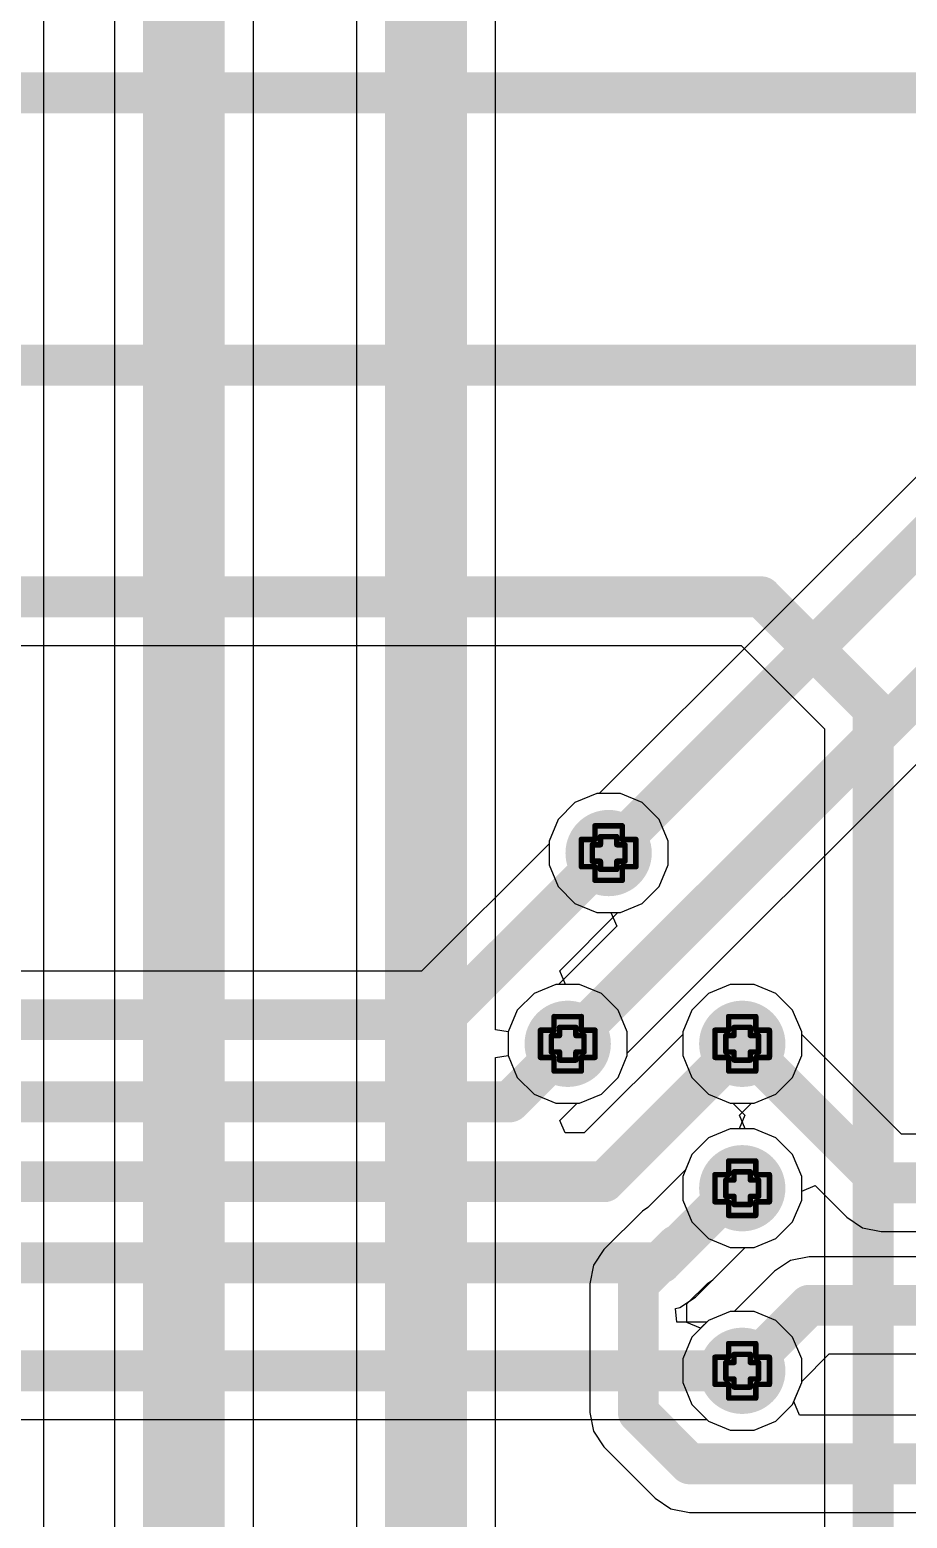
# Model space of a CAD drawing. Header units: inches. Extents: x -7 to 5163, y -3 to 5149.
# Drawn here: x 168.09 to 176.26, y 45.89 to 59.77 of the extents above; entities that cross this region are included whole.
import ezdxf

# ---------------------------------------------------------------- set-up
doc = ezdxf.new("R2010")
doc.units = ezdxf.units.IN
for name, color, linetype in [('Bottom Layer', 5, 'Continuous'), ('Bottom Solder', 6, 'Continuous'), ('Drill Drawing', 1, 'Continuous'), ('GND', 76, 'Continuous'), ('PWR', 16, 'Continuous'), ('Top Layer', 1, 'Continuous'), ('Top Solder', 216, 'Continuous'), ('Via Holes', 16, 'Continuous')]:
    doc.layers.add(name, color=color, linetype=linetype)

msp = doc.modelspace()

# ---------------------------------------------------------------- hatches: boundary and pattern name
at = {"layer": 'Bottom Layer'}
h = msp.add_hatch(color=5, dxfattribs=at)
edge = h.paths.add_edge_path()
edge.add_arc((173.482, 52.095), 0.3, 0, 360)
h = msp.add_hatch(color=5, dxfattribs=at)
edge = h.paths.add_edge_path()
edge.add_arc((173.101, 50.317), 0.3, 0, 360)
h = msp.add_hatch(color=5, dxfattribs=at)
edge = h.paths.add_edge_path()
edge.add_arc((174.727, 50.317), 0.3, 0, 360)
h = msp.add_hatch(color=5, dxfattribs=at)
edge = h.paths.add_edge_path()
edge.add_arc((174.727, 48.971), 0.3, 0, 360)
h = msp.add_hatch(color=5, dxfattribs=at)
edge = h.paths.add_edge_path()
edge.add_arc((174.727, 47.269), 0.3, 0, 360)
at = {"layer": 'Bottom Solder'}
h = msp.add_hatch(color=6, dxfattribs=at)
edge = h.paths.add_edge_path()
edge.add_arc((173.482, 52.095), 0.402, 0, 360)
h = msp.add_hatch(color=6, dxfattribs=at)
edge = h.paths.add_edge_path()
edge.add_arc((173.101, 50.317), 0.402, 0, 360)
h = msp.add_hatch(color=6, dxfattribs=at)
edge = h.paths.add_edge_path()
edge.add_arc((174.727, 50.317), 0.402, 0, 360)
h = msp.add_hatch(color=6, dxfattribs=at)
edge = h.paths.add_edge_path()
edge.add_arc((174.727, 48.971), 0.402, 0, 360)
h = msp.add_hatch(color=6, dxfattribs=at)
edge = h.paths.add_edge_path()
edge.add_arc((174.727, 47.269), 0.402, 0, 360)
at = {"layer": 'GND'}
h = msp.add_hatch(color=76, dxfattribs=at)
edge = h.paths.add_edge_path()
edge.add_arc((173.482, 52.095), 0.3, 0, 360)
h = msp.add_hatch(color=76, dxfattribs=at)
edge = h.paths.add_edge_path()
edge.add_arc((173.101, 50.317), 0.3, 0, 360)
h = msp.add_hatch(color=76, dxfattribs=at)
edge = h.paths.add_edge_path()
edge.add_arc((174.727, 50.317), 0.3, 0, 360)
h = msp.add_hatch(color=76, dxfattribs=at)
edge = h.paths.add_edge_path()
edge.add_arc((174.727, 48.971), 0.3, 0, 360)
h = msp.add_hatch(color=76, dxfattribs=at)
edge = h.paths.add_edge_path()
edge.add_arc((174.727, 47.269), 0.3, 0, 360)
at = {"layer": 'PWR'}
h = msp.add_hatch(color=16, dxfattribs=at)
edge = h.paths.add_edge_path()
edge.add_arc((173.482, 52.095), 0.3, 0, 360)
h = msp.add_hatch(color=16, dxfattribs=at)
edge = h.paths.add_edge_path()
edge.add_arc((173.101, 50.317), 0.3, 0, 360)
h = msp.add_hatch(color=16, dxfattribs=at)
edge = h.paths.add_edge_path()
edge.add_arc((174.727, 50.317), 0.3, 0, 360)
h = msp.add_hatch(color=16, dxfattribs=at)
edge = h.paths.add_edge_path()
edge.add_arc((174.727, 48.971), 0.3, 0, 360)
h = msp.add_hatch(color=16, dxfattribs=at)
edge = h.paths.add_edge_path()
edge.add_arc((174.727, 47.269), 0.3, 0, 360)
at = {"layer": 'Top Layer'}
h = msp.add_hatch(color=1, dxfattribs=at)
edge = h.paths.add_edge_path()
edge.add_arc((173.482, 52.095), 0.3, 0, 360)
h = msp.add_hatch(color=1, dxfattribs=at)
edge = h.paths.add_edge_path()
edge.add_arc((173.101, 50.317), 0.3, 0, 360)
h = msp.add_hatch(color=1, dxfattribs=at)
edge = h.paths.add_edge_path()
edge.add_arc((174.727, 50.317), 0.3, 0, 360)
h = msp.add_hatch(color=1, dxfattribs=at)
edge = h.paths.add_edge_path()
edge.add_arc((174.727, 48.971), 0.3, 0, 360)
h = msp.add_hatch(color=1, dxfattribs=at)
edge = h.paths.add_edge_path()
edge.add_arc((174.727, 47.269), 0.3, 0, 360)
at = {"layer": 'Top Solder'}
h = msp.add_hatch(color=216, dxfattribs=at)
edge = h.paths.add_edge_path()
edge.add_arc((173.482, 52.095), 0.402, 0, 360)
h = msp.add_hatch(color=216, dxfattribs=at)
edge = h.paths.add_edge_path()
edge.add_arc((173.101, 50.317), 0.402, 0, 360)
h = msp.add_hatch(color=216, dxfattribs=at)
edge = h.paths.add_edge_path()
edge.add_arc((174.727, 50.317), 0.402, 0, 360)
h = msp.add_hatch(color=216, dxfattribs=at)
edge = h.paths.add_edge_path()
edge.add_arc((174.727, 48.971), 0.402, 0, 360)
h = msp.add_hatch(color=216, dxfattribs=at)
edge = h.paths.add_edge_path()
edge.add_arc((174.727, 47.269), 0.402, 0, 360)
at = {"layer": 'Via Holes'}
h = msp.add_hatch(color=7, dxfattribs=at)
edge = h.paths.add_edge_path()
edge.add_arc((173.482, 52.095), 0.15, 0, 360)
h = msp.add_hatch(color=7, dxfattribs=at)
edge = h.paths.add_edge_path()
edge.add_arc((173.101, 50.317), 0.15, 0, 360)
h = msp.add_hatch(color=7, dxfattribs=at)
edge = h.paths.add_edge_path()
edge.add_arc((174.727, 50.317), 0.15, 0, 360)
h = msp.add_hatch(color=7, dxfattribs=at)
edge = h.paths.add_edge_path()
edge.add_arc((174.727, 48.971), 0.15, 0, 360)
h = msp.add_hatch(color=7, dxfattribs=at)
edge = h.paths.add_edge_path()
edge.add_arc((174.727, 47.269), 0.15, 0, 360)

# ---------------------------------------------------------------- linework, layer by layer
at = {"layer": 'Bottom Layer'}
for p, q in [((168.878, 127.965), (168.878, 20.188)), ((170.173, 19.919), (170.173, 127.965)), ((171.133, 126.644), (171.133, 19.195)), ((172.428, 50.446), (172.428, 126.376)), ((168.22, 36.652), (168.22, 106.119)), ((177.708, 56.962), (173.395, 52.649)), ((173.655, 50.23), (178.354, 54.93)), ((173.372, 52.649), (173.168, 52.565)), ((173.395, 52.649), (173.372, 52.649)), ((173.168, 52.565), (173.012, 52.409)), ((173.012, 52.409), (172.928, 52.206)), ((172.928, 52.206), (172.928, 51.985)), ((172.928, 51.985), (173.012, 51.782)), ((173.012, 51.782), (173.168, 51.626)), ((173.168, 51.626), (173.372, 51.541)), ((173.372, 51.541), (173.504, 51.541)), ((173.504, 51.541), (173.557, 51.414)), ((173.557, 51.414), (173.014, 50.871)), ((172.787, 50.787), (172.631, 50.631)), ((172.991, 50.871), (172.787, 50.787)), ((173.014, 50.871), (172.991, 50.871)), ((174.413, 50.787), (174.257, 50.631)), ((174.616, 50.871), (174.413, 50.787)), ((174.837, 50.871), (174.616, 50.871)), ((175.04, 50.787), (174.837, 50.871)), ((175.196, 50.631), (175.04, 50.787)), ((172.631, 50.631), (172.547, 50.428)), ((174.257, 50.631), (174.173, 50.428)), ((175.281, 50.428), (175.196, 50.631)), ((172.547, 50.428), (172.428, 50.446)), ((174.173, 50.428), (174.173, 50.207)), ((175.281, 50.404), (175.281, 50.428)), ((176.21, 49.475), (175.281, 50.404)), ((173.655, 50.207), (173.655, 50.23)), ((172.428, 50.189), (172.547, 50.207)), ((172.428, 18.927), (172.428, 50.189)), ((172.547, 50.207), (172.631, 50.004)), ((173.571, 50.004), (173.655, 50.207)), ((174.173, 50.207), (174.257, 50.004)), ((172.631, 50.004), (172.787, 49.848)), ((173.415, 49.848), (173.571, 50.004)), ((174.257, 50.004), (174.413, 49.848)), ((172.787, 49.848), (172.991, 49.763)), ((173.211, 49.763), (173.415, 49.848)), ((174.413, 49.848), (174.616, 49.763)), ((172.991, 49.763), (173.211, 49.763)), ((174.616, 49.763), (174.64, 49.763)), ((174.64, 49.763), (174.751, 49.652)), ((174.751, 49.652), (174.698, 49.525)), ((174.413, 49.441), (174.257, 49.285)), ((174.616, 49.525), (174.413, 49.441)), ((174.698, 49.525), (174.616, 49.525)), ((189.205, 49.475), (176.21, 49.475)), ((174.257, 49.285), (174.198, 49.143)), ((174.198, 49.143), (173.848, 48.792)), ((175.281, 48.943), (175.408, 48.995)), ((175.408, 48.995), (175.702, 48.702)), ((175.196, 48.657), (175.281, 48.861)), ((175.281, 48.861), (175.281, 48.943)), ((173.797, 48.758), (173.438, 48.4)), ((173.848, 48.792), (173.797, 48.758)), ((173.797, 48.758), (173.797, 48.758)), ((175.702, 48.702), (175.849, 48.603)), ((175.04, 48.502), (175.196, 48.657)), ((175.849, 48.603), (176.022, 48.569)), ((176.022, 48.569), (176.022, 48.569)), ((176.022, 48.569), (189.205, 48.569)), ((174.837, 48.417), (175.04, 48.502)), ((173.438, 48.4), (173.34, 48.253)), ((174.454, 48.117), (174.754, 48.417)), ((174.754, 48.417), (174.837, 48.417)), ((175.176, 48.298), (175.029, 48.199)), ((175.349, 48.332), (175.176, 48.298)), ((176.911, 48.332), (175.349, 48.332)), ((173.34, 48.253), (173.306, 48.08)), ((175.029, 48.199), (174.653, 47.823)), ((175.029, 48.199), (175.029, 48.199)), ((173.306, 48.08), (173.306, 46.88)), ((174.212, 47.892), (174.403, 48.083)), ((174.403, 48.083), (174.454, 48.117)), ((174.212, 47.718), (174.212, 47.892)), ((174.413, 47.739), (174.339, 47.665)), ((174.616, 47.823), (174.413, 47.739)), ((174.653, 47.823), (174.616, 47.823)), ((174.339, 47.665), (174.212, 47.718)), ((175.281, 47.169), (175.537, 47.426)), ((175.537, 47.426), (176.911, 47.426)), ((175.207, 46.983), (175.281, 47.159)), ((175.281, 47.159), (175.281, 47.169)), ((175.262, 46.856), (175.207, 46.983)), ((173.306, 46.88), (173.34, 46.706)), ((189.971, 46.856), (175.262, 46.856)), ((173.34, 46.706), (173.438, 46.559)), ((173.438, 46.559), (173.916, 46.082)), ((173.916, 46.082), (173.916, 46.082)), ((173.916, 46.082), (174.063, 45.984)), ((174.063, 45.984), (174.236, 45.949)), ((174.236, 45.949), (174.236, 45.949)), ((174.236, 45.949), (190.159, 45.949))]:
    msp.add_line(p, q, dxfattribs=at)
for points, const_width in [([(169.525, 19.919), (169.525, 128.378)], 0.762), ([(171.78, 18.927), (171.78, 126.644)], 0.762), ([(173.482, 52.095), (178.029, 56.642)], 0.381), ([(173.101, 50.317), (178.166, 55.383)], 0.381), ([(174.727, 50.317), (176.022, 49.022)], 0.381), ([(174.134, 48.438), (174.667, 48.971)], 0.381), ([(174.667, 48.971), (174.727, 48.971)], 0.381), ([(176.022, 49.022), (189.535, 49.022)], 0.381), ([(173.759, 48.08), (174.117, 48.438)], 0.381), ([(174.117, 48.438), (174.134, 48.438)], 0.381), ([(173.759, 46.88), (173.759, 48.08)], 0.381), ([(174.74, 47.269), (175.349, 47.879)], 0.381), ([(175.349, 47.879), (177.241, 47.879)], 0.381), ([(174.727, 47.269), (174.74, 47.269)], 0.381), ([(173.759, 46.88), (174.236, 46.402)], 0.381), ([(174.236, 46.402), (190.159, 46.402)], 0.381)]:
    msp.add_lwpolyline(points, dxfattribs=dict(at, const_width=const_width))
at = {"layer": 'Bottom Layer', "const_width": 0.191}
for points in [[(173.387, 52.095, 1), (173.577, 52.095, 1)], [(173.006, 50.317, 1), (173.196, 50.317, 1)], [(174.631, 50.317, 1), (174.822, 50.317, 1)], [(174.572, 48.971, 1), (174.763, 48.971, 1)], [(174.572, 48.971, 1), (174.763, 48.971, 1)], [(174.631, 48.971, 1), (174.822, 48.971, 1)], [(175.927, 49.022, 1), (176.117, 49.022, 1)], [(175.927, 49.022, 1), (176.117, 49.022, 1)], [(174.022, 48.438, 1), (174.212, 48.438, 1)], [(174.022, 48.438, 1), (174.212, 48.438, 1)], [(174.039, 48.438, 1), (174.229, 48.438, 1)], [(174.039, 48.438, 1), (174.229, 48.438, 1)], [(173.664, 48.08, 1), (173.854, 48.08, 1)], [(173.664, 48.08, 1), (173.854, 48.08, 1)], [(175.254, 47.879, 1), (175.445, 47.879, 1)], [(175.254, 47.879, 1), (175.445, 47.879, 1)], [(174.631, 47.269, 1), (174.822, 47.269, 1)], [(174.645, 47.269, 1), (174.835, 47.269, 1)], [(174.645, 47.269, 1), (174.835, 47.269, 1)], [(173.664, 46.88, 1), (173.854, 46.88, 1)], [(173.664, 46.88, 1), (173.854, 46.88, 1)], [(174.141, 46.402, 1), (174.331, 46.402, 1)], [(174.141, 46.402, 1), (174.331, 46.402, 1)]]:
    msp.add_lwpolyline(points, format="xyb", close=True, dxfattribs=at)
at = {"layer": 'Drill Drawing', "const_width": 0.0508}
for points in [[(173.355, 52.222), (173.355, 52.349)], [(173.355, 52.349), (173.609, 52.349)], [(173.609, 52.222), (173.609, 52.349)], [(173.228, 51.968), (173.228, 52.222)], [(173.228, 52.222), (173.355, 52.222)], [(173.33, 52.019), (173.33, 52.172)], [(173.33, 52.172), (173.406, 52.172)], [(173.406, 52.172), (173.406, 52.248)], [(173.406, 52.248), (173.558, 52.248)], [(173.558, 52.172), (173.558, 52.248)], [(173.558, 52.172), (173.634, 52.172)], [(173.609, 52.222), (173.736, 52.222)], [(173.634, 52.019), (173.634, 52.172)], [(173.736, 51.968), (173.736, 52.222)], [(173.33, 52.019), (173.406, 52.019)], [(173.406, 51.943), (173.406, 52.019)], [(173.558, 52.019), (173.634, 52.019)], [(173.558, 51.943), (173.558, 52.019)], [(173.228, 51.968), (173.355, 51.968)], [(173.355, 51.841), (173.355, 51.968)], [(173.406, 51.943), (173.558, 51.943)], [(173.609, 51.968), (173.736, 51.968)], [(173.609, 51.841), (173.609, 51.968)], [(173.355, 51.841), (173.609, 51.841)], [(172.974, 50.444), (172.974, 50.571)], [(172.974, 50.571), (173.228, 50.571)], [(173.228, 50.444), (173.228, 50.571)], [(174.6, 50.444), (174.6, 50.571)], [(174.6, 50.571), (174.854, 50.571)], [(174.854, 50.444), (174.854, 50.571)], [(172.847, 50.19), (172.847, 50.444)], [(172.847, 50.444), (172.974, 50.444)], [(172.949, 50.241), (172.949, 50.394)], [(172.949, 50.394), (173.025, 50.394)], [(173.025, 50.394), (173.025, 50.47)], [(173.025, 50.47), (173.177, 50.47)], [(173.177, 50.394), (173.177, 50.47)], [(173.177, 50.394), (173.253, 50.394)], [(173.228, 50.444), (173.355, 50.444)], [(173.253, 50.241), (173.253, 50.394)], [(173.355, 50.19), (173.355, 50.444)], [(174.473, 50.19), (174.473, 50.444)], [(174.473, 50.444), (174.6, 50.444)], [(174.574, 50.241), (174.574, 50.394)], [(174.574, 50.394), (174.65, 50.394)], [(174.65, 50.394), (174.65, 50.47)], [(174.65, 50.47), (174.803, 50.47)], [(174.803, 50.394), (174.803, 50.47)], [(174.803, 50.394), (174.879, 50.394)], [(174.854, 50.444), (174.981, 50.444)], [(174.879, 50.241), (174.879, 50.394)], [(174.981, 50.19), (174.981, 50.444)], [(172.949, 50.241), (173.025, 50.241)], [(173.025, 50.165), (173.025, 50.241)], [(173.177, 50.241), (173.253, 50.241)], [(173.177, 50.165), (173.177, 50.241)], [(174.574, 50.241), (174.65, 50.241)], [(174.65, 50.165), (174.65, 50.241)], [(174.803, 50.241), (174.879, 50.241)], [(174.803, 50.165), (174.803, 50.241)], [(172.847, 50.19), (172.974, 50.19)], [(172.974, 50.063), (172.974, 50.19)], [(172.974, 50.063), (173.228, 50.063)], [(173.025, 50.165), (173.177, 50.165)], [(173.228, 50.19), (173.355, 50.19)], [(173.228, 50.063), (173.228, 50.19)], [(174.473, 50.19), (174.6, 50.19)], [(174.6, 50.063), (174.6, 50.19)], [(174.6, 50.063), (174.854, 50.063)], [(174.65, 50.165), (174.803, 50.165)], [(174.854, 50.19), (174.981, 50.19)], [(174.854, 50.063), (174.854, 50.19)], [(174.473, 48.844), (174.473, 49.098)], [(174.473, 49.098), (174.6, 49.098)], [(174.6, 49.098), (174.6, 49.225)], [(174.6, 49.225), (174.854, 49.225)], [(174.65, 49.047), (174.65, 49.124)], [(174.65, 49.124), (174.803, 49.124)], [(174.803, 49.047), (174.803, 49.124)], [(174.854, 49.098), (174.854, 49.225)], [(174.854, 49.098), (174.981, 49.098)], [(174.981, 48.844), (174.981, 49.098)], [(174.574, 48.895), (174.574, 49.047)], [(174.574, 49.047), (174.65, 49.047)], [(174.803, 49.047), (174.879, 49.047)], [(174.879, 48.895), (174.879, 49.047)], [(174.473, 48.844), (174.6, 48.844)], [(174.574, 48.895), (174.65, 48.895)], [(174.6, 48.717), (174.6, 48.844)], [(174.65, 48.819), (174.65, 48.895)], [(174.65, 48.819), (174.803, 48.819)], [(174.803, 48.895), (174.879, 48.895)], [(174.803, 48.819), (174.803, 48.895)], [(174.854, 48.844), (174.981, 48.844)], [(174.854, 48.717), (174.854, 48.844)], [(174.6, 48.717), (174.854, 48.717)], [(174.6, 47.396), (174.6, 47.523)], [(174.6, 47.523), (174.854, 47.523)], [(174.854, 47.396), (174.854, 47.523)], [(174.473, 47.142), (174.473, 47.396)], [(174.473, 47.396), (174.6, 47.396)], [(174.574, 47.193), (174.574, 47.346)], [(174.574, 47.346), (174.65, 47.346)], [(174.65, 47.346), (174.65, 47.422)], [(174.65, 47.422), (174.803, 47.422)], [(174.803, 47.346), (174.803, 47.422)], [(174.803, 47.346), (174.879, 47.346)], [(174.854, 47.396), (174.981, 47.396)], [(174.879, 47.193), (174.879, 47.346)], [(174.981, 47.142), (174.981, 47.396)], [(174.574, 47.193), (174.65, 47.193)], [(174.65, 47.117), (174.65, 47.193)], [(174.803, 47.193), (174.879, 47.193)], [(174.803, 47.117), (174.803, 47.193)], [(174.473, 47.142), (174.6, 47.142)], [(174.6, 47.015), (174.6, 47.142)], [(174.6, 47.015), (174.854, 47.015)], [(174.65, 47.117), (174.803, 47.117)], [(174.854, 47.142), (174.981, 47.142)], [(174.854, 47.015), (174.854, 47.142)]]:
    msp.add_lwpolyline(points, dxfattribs=at)
at = {"layer": 'Drill Drawing', "const_width": 0.0254}
for points in [[(173.342, 52.349, 1), (173.368, 52.349, 1)], [(173.342, 52.349, 1), (173.368, 52.349, 1)], [(173.596, 52.349, 1), (173.622, 52.349, 1)], [(173.596, 52.349, 1), (173.622, 52.349, 1)], [(173.215, 52.222, 1), (173.241, 52.222, 1)], [(173.215, 52.222, 1), (173.241, 52.222, 1)], [(173.317, 52.172, 1), (173.342, 52.172, 1)], [(173.317, 52.172, 1), (173.342, 52.172, 1)], [(173.342, 52.222, 1), (173.368, 52.222, 1)], [(173.342, 52.222, 1), (173.368, 52.222, 1)], [(173.393, 52.248, 1), (173.418, 52.248, 1)], [(173.393, 52.248, 1), (173.418, 52.248, 1)], [(173.393, 52.172, 1), (173.418, 52.172, 1)], [(173.393, 52.172, 1), (173.418, 52.172, 1)], [(173.546, 52.248, 1), (173.571, 52.248, 1)], [(173.546, 52.248, 1), (173.571, 52.248, 1)], [(173.546, 52.172, 1), (173.571, 52.172, 1)], [(173.546, 52.172, 1), (173.571, 52.172, 1)], [(173.596, 52.222, 1), (173.622, 52.222, 1)], [(173.596, 52.222, 1), (173.622, 52.222, 1)], [(173.622, 52.172, 1), (173.647, 52.172, 1)], [(173.622, 52.172, 1), (173.647, 52.172, 1)], [(173.723, 52.222, 1), (173.749, 52.222, 1)], [(173.723, 52.222, 1), (173.749, 52.222, 1)], [(173.317, 52.019, 1), (173.342, 52.019, 1)], [(173.317, 52.019, 1), (173.342, 52.019, 1)], [(173.393, 52.019, 1), (173.418, 52.019, 1)], [(173.393, 52.019, 1), (173.418, 52.019, 1)], [(173.546, 52.019, 1), (173.571, 52.019, 1)], [(173.546, 52.019, 1), (173.571, 52.019, 1)], [(173.622, 52.019, 1), (173.647, 52.019, 1)], [(173.622, 52.019, 1), (173.647, 52.019, 1)], [(173.215, 51.968, 1), (173.241, 51.968, 1)], [(173.215, 51.968, 1), (173.241, 51.968, 1)], [(173.342, 51.968, 1), (173.368, 51.968, 1)], [(173.342, 51.968, 1), (173.368, 51.968, 1)], [(173.393, 51.943, 1), (173.418, 51.943, 1)], [(173.393, 51.943, 1), (173.418, 51.943, 1)], [(173.546, 51.943, 1), (173.571, 51.943, 1)], [(173.546, 51.943, 1), (173.571, 51.943, 1)], [(173.596, 51.968, 1), (173.622, 51.968, 1)], [(173.596, 51.968, 1), (173.622, 51.968, 1)], [(173.723, 51.968, 1), (173.749, 51.968, 1)], [(173.723, 51.968, 1), (173.749, 51.968, 1)], [(173.342, 51.841, 1), (173.368, 51.841, 1)], [(173.342, 51.841, 1), (173.368, 51.841, 1)], [(173.596, 51.841, 1), (173.622, 51.841, 1)], [(173.596, 51.841, 1), (173.622, 51.841, 1)], [(172.961, 50.571, 1), (172.987, 50.571, 1)], [(172.961, 50.571, 1), (172.987, 50.571, 1)], [(173.215, 50.571, 1), (173.241, 50.571, 1)], [(173.215, 50.571, 1), (173.241, 50.571, 1)], [(174.587, 50.571, 1), (174.612, 50.571, 1)], [(174.587, 50.571, 1), (174.612, 50.571, 1)], [(174.841, 50.571, 1), (174.866, 50.571, 1)], [(174.841, 50.571, 1), (174.866, 50.571, 1)], [(172.834, 50.444, 1), (172.86, 50.444, 1)], [(172.834, 50.444, 1), (172.86, 50.444, 1)], [(172.936, 50.394, 1), (172.961, 50.394, 1)], [(172.936, 50.394, 1), (172.961, 50.394, 1)], [(172.961, 50.444, 1), (172.987, 50.444, 1)], [(172.961, 50.444, 1), (172.987, 50.444, 1)], [(173.012, 50.47, 1), (173.037, 50.47, 1)], [(173.012, 50.47, 1), (173.037, 50.47, 1)], [(173.012, 50.394, 1), (173.037, 50.394, 1)], [(173.012, 50.394, 1), (173.037, 50.394, 1)], [(173.165, 50.47, 1), (173.19, 50.47, 1)], [(173.165, 50.47, 1), (173.19, 50.47, 1)], [(173.165, 50.394, 1), (173.19, 50.394, 1)], [(173.165, 50.394, 1), (173.19, 50.394, 1)], [(173.215, 50.444, 1), (173.241, 50.444, 1)], [(173.215, 50.444, 1), (173.241, 50.444, 1)], [(173.241, 50.394, 1), (173.266, 50.394, 1)], [(173.241, 50.394, 1), (173.266, 50.394, 1)], [(173.342, 50.444, 1), (173.368, 50.444, 1)], [(173.342, 50.444, 1), (173.368, 50.444, 1)], [(174.46, 50.444, 1), (174.485, 50.444, 1)], [(174.46, 50.444, 1), (174.485, 50.444, 1)], [(174.561, 50.394, 1), (174.587, 50.394, 1)], [(174.561, 50.394, 1), (174.587, 50.394, 1)], [(174.587, 50.444, 1), (174.612, 50.444, 1)], [(174.587, 50.444, 1), (174.612, 50.444, 1)], [(174.638, 50.47, 1), (174.663, 50.47, 1)], [(174.638, 50.47, 1), (174.663, 50.47, 1)], [(174.638, 50.394, 1), (174.663, 50.394, 1)], [(174.638, 50.394, 1), (174.663, 50.394, 1)], [(174.79, 50.47, 1), (174.815, 50.47, 1)], [(174.79, 50.47, 1), (174.815, 50.47, 1)], [(174.79, 50.394, 1), (174.815, 50.394, 1)], [(174.79, 50.394, 1), (174.815, 50.394, 1)], [(174.841, 50.444, 1), (174.866, 50.444, 1)], [(174.841, 50.444, 1), (174.866, 50.444, 1)], [(174.866, 50.394, 1), (174.892, 50.394, 1)], [(174.866, 50.394, 1), (174.892, 50.394, 1)], [(174.968, 50.444, 1), (174.993, 50.444, 1)], [(174.968, 50.444, 1), (174.993, 50.444, 1)], [(172.936, 50.241, 1), (172.961, 50.241, 1)], [(172.936, 50.241, 1), (172.961, 50.241, 1)], [(173.012, 50.241, 1), (173.037, 50.241, 1)], [(173.012, 50.241, 1), (173.037, 50.241, 1)], [(173.165, 50.241, 1), (173.19, 50.241, 1)], [(173.165, 50.241, 1), (173.19, 50.241, 1)], [(173.241, 50.241, 1), (173.266, 50.241, 1)], [(173.241, 50.241, 1), (173.266, 50.241, 1)], [(174.561, 50.241, 1), (174.587, 50.241, 1)], [(174.561, 50.241, 1), (174.587, 50.241, 1)], [(174.638, 50.241, 1), (174.663, 50.241, 1)], [(174.638, 50.241, 1), (174.663, 50.241, 1)], [(174.79, 50.241, 1), (174.815, 50.241, 1)], [(174.79, 50.241, 1), (174.815, 50.241, 1)], [(174.866, 50.241, 1), (174.892, 50.241, 1)], [(174.866, 50.241, 1), (174.892, 50.241, 1)], [(172.834, 50.19, 1), (172.86, 50.19, 1)], [(172.834, 50.19, 1), (172.86, 50.19, 1)], [(172.961, 50.19, 1), (172.987, 50.19, 1)], [(172.961, 50.19, 1), (172.987, 50.19, 1)], [(172.961, 50.063, 1), (172.987, 50.063, 1)], [(172.961, 50.063, 1), (172.987, 50.063, 1)], [(173.012, 50.165, 1), (173.037, 50.165, 1)], [(173.012, 50.165, 1), (173.037, 50.165, 1)], [(173.165, 50.165, 1), (173.19, 50.165, 1)], [(173.165, 50.165, 1), (173.19, 50.165, 1)], [(173.215, 50.19, 1), (173.241, 50.19, 1)], [(173.215, 50.19, 1), (173.241, 50.19, 1)], [(173.215, 50.063, 1), (173.241, 50.063, 1)], [(173.215, 50.063, 1), (173.241, 50.063, 1)], [(173.342, 50.19, 1), (173.368, 50.19, 1)], [(173.342, 50.19, 1), (173.368, 50.19, 1)], [(174.46, 50.19, 1), (174.485, 50.19, 1)], [(174.46, 50.19, 1), (174.485, 50.19, 1)], [(174.587, 50.19, 1), (174.612, 50.19, 1)], [(174.587, 50.19, 1), (174.612, 50.19, 1)], [(174.587, 50.063, 1), (174.612, 50.063, 1)], [(174.587, 50.063, 1), (174.612, 50.063, 1)], [(174.638, 50.165, 1), (174.663, 50.165, 1)], [(174.638, 50.165, 1), (174.663, 50.165, 1)], [(174.79, 50.165, 1), (174.815, 50.165, 1)], [(174.79, 50.165, 1), (174.815, 50.165, 1)], [(174.841, 50.19, 1), (174.866, 50.19, 1)], [(174.841, 50.19, 1), (174.866, 50.19, 1)], [(174.841, 50.063, 1), (174.866, 50.063, 1)], [(174.841, 50.063, 1), (174.866, 50.063, 1)], [(174.968, 50.19, 1), (174.993, 50.19, 1)], [(174.968, 50.19, 1), (174.993, 50.19, 1)], [(174.46, 49.098, 1), (174.485, 49.098, 1)], [(174.46, 49.098, 1), (174.485, 49.098, 1)], [(174.587, 49.225, 1), (174.612, 49.225, 1)], [(174.587, 49.225, 1), (174.612, 49.225, 1)], [(174.587, 49.098, 1), (174.612, 49.098, 1)], [(174.587, 49.098, 1), (174.612, 49.098, 1)], [(174.638, 49.124, 1), (174.663, 49.124, 1)], [(174.638, 49.124, 1), (174.663, 49.124, 1)], [(174.79, 49.124, 1), (174.815, 49.124, 1)], [(174.79, 49.124, 1), (174.815, 49.124, 1)], [(174.841, 49.225, 1), (174.866, 49.225, 1)], [(174.841, 49.225, 1), (174.866, 49.225, 1)], [(174.841, 49.098, 1), (174.866, 49.098, 1)], [(174.841, 49.098, 1), (174.866, 49.098, 1)], [(174.968, 49.098, 1), (174.993, 49.098, 1)], [(174.968, 49.098, 1), (174.993, 49.098, 1)], [(174.561, 49.047, 1), (174.587, 49.047, 1)], [(174.561, 49.047, 1), (174.587, 49.047, 1)], [(174.638, 49.047, 1), (174.663, 49.047, 1)], [(174.638, 49.047, 1), (174.663, 49.047, 1)], [(174.79, 49.047, 1), (174.815, 49.047, 1)], [(174.79, 49.047, 1), (174.815, 49.047, 1)], [(174.866, 49.047, 1), (174.892, 49.047, 1)], [(174.866, 49.047, 1), (174.892, 49.047, 1)], [(174.46, 48.844, 1), (174.485, 48.844, 1)], [(174.46, 48.844, 1), (174.485, 48.844, 1)], [(174.561, 48.895, 1), (174.587, 48.895, 1)], [(174.561, 48.895, 1), (174.587, 48.895, 1)], [(174.587, 48.844, 1), (174.612, 48.844, 1)], [(174.587, 48.844, 1), (174.612, 48.844, 1)], [(174.638, 48.895, 1), (174.663, 48.895, 1)], [(174.638, 48.895, 1), (174.663, 48.895, 1)], [(174.638, 48.819, 1), (174.663, 48.819, 1)], [(174.638, 48.819, 1), (174.663, 48.819, 1)], [(174.79, 48.895, 1), (174.815, 48.895, 1)], [(174.79, 48.895, 1), (174.815, 48.895, 1)], [(174.79, 48.819, 1), (174.815, 48.819, 1)], [(174.79, 48.819, 1), (174.815, 48.819, 1)], [(174.841, 48.844, 1), (174.866, 48.844, 1)], [(174.841, 48.844, 1), (174.866, 48.844, 1)], [(174.866, 48.895, 1), (174.892, 48.895, 1)], [(174.866, 48.895, 1), (174.892, 48.895, 1)], [(174.968, 48.844, 1), (174.993, 48.844, 1)], [(174.968, 48.844, 1), (174.993, 48.844, 1)], [(174.587, 48.717, 1), (174.612, 48.717, 1)], [(174.587, 48.717, 1), (174.612, 48.717, 1)], [(174.841, 48.717, 1), (174.866, 48.717, 1)], [(174.841, 48.717, 1), (174.866, 48.717, 1)], [(174.587, 47.523, 1), (174.612, 47.523, 1)], [(174.587, 47.523, 1), (174.612, 47.523, 1)], [(174.841, 47.523, 1), (174.866, 47.523, 1)], [(174.841, 47.523, 1), (174.866, 47.523, 1)], [(174.46, 47.396, 1), (174.485, 47.396, 1)], [(174.46, 47.396, 1), (174.485, 47.396, 1)], [(174.561, 47.346, 1), (174.587, 47.346, 1)], [(174.561, 47.346, 1), (174.587, 47.346, 1)], [(174.587, 47.396, 1), (174.612, 47.396, 1)], [(174.587, 47.396, 1), (174.612, 47.396, 1)], [(174.638, 47.422, 1), (174.663, 47.422, 1)], [(174.638, 47.422, 1), (174.663, 47.422, 1)], [(174.638, 47.346, 1), (174.663, 47.346, 1)], [(174.638, 47.346, 1), (174.663, 47.346, 1)], [(174.79, 47.422, 1), (174.815, 47.422, 1)], [(174.79, 47.422, 1), (174.815, 47.422, 1)], [(174.79, 47.346, 1), (174.815, 47.346, 1)], [(174.79, 47.346, 1), (174.815, 47.346, 1)], [(174.841, 47.396, 1), (174.866, 47.396, 1)], [(174.841, 47.396, 1), (174.866, 47.396, 1)], [(174.866, 47.346, 1), (174.892, 47.346, 1)], [(174.866, 47.346, 1), (174.892, 47.346, 1)], [(174.968, 47.396, 1), (174.993, 47.396, 1)], [(174.968, 47.396, 1), (174.993, 47.396, 1)], [(174.561, 47.193, 1), (174.587, 47.193, 1)], [(174.561, 47.193, 1), (174.587, 47.193, 1)], [(174.638, 47.193, 1), (174.663, 47.193, 1)], [(174.638, 47.193, 1), (174.663, 47.193, 1)], [(174.79, 47.193, 1), (174.815, 47.193, 1)], [(174.79, 47.193, 1), (174.815, 47.193, 1)], [(174.866, 47.193, 1), (174.892, 47.193, 1)], [(174.866, 47.193, 1), (174.892, 47.193, 1)], [(174.46, 47.142, 1), (174.485, 47.142, 1)], [(174.46, 47.142, 1), (174.485, 47.142, 1)], [(174.587, 47.142, 1), (174.612, 47.142, 1)], [(174.587, 47.142, 1), (174.612, 47.142, 1)], [(174.587, 47.015, 1), (174.612, 47.015, 1)], [(174.587, 47.015, 1), (174.612, 47.015, 1)], [(174.638, 47.117, 1), (174.663, 47.117, 1)], [(174.638, 47.117, 1), (174.663, 47.117, 1)], [(174.79, 47.117, 1), (174.815, 47.117, 1)], [(174.79, 47.117, 1), (174.815, 47.117, 1)], [(174.841, 47.142, 1), (174.866, 47.142, 1)], [(174.841, 47.142, 1), (174.866, 47.142, 1)], [(174.841, 47.015, 1), (174.866, 47.015, 1)], [(174.841, 47.015, 1), (174.866, 47.015, 1)], [(174.968, 47.142, 1), (174.993, 47.142, 1)], [(174.968, 47.142, 1), (174.993, 47.142, 1)]]:
    msp.add_lwpolyline(points, format="xyb", close=True, dxfattribs=at)
at = {"layer": 'GND'}
for p, q in [((173.372, 52.649), (173.168, 52.565)), ((173.592, 52.649), (173.372, 52.649)), ((173.796, 52.565), (173.592, 52.649)), ((173.168, 52.565), (173.012, 52.409)), ((173.952, 52.409), (173.796, 52.565)), ((173.012, 52.409), (172.928, 52.206)), ((174.036, 52.206), (173.952, 52.409)), ((172.928, 52.206), (172.928, 51.985)), ((174.036, 51.985), (174.036, 52.206)), ((172.928, 51.985), (173.012, 51.782)), ((173.952, 51.782), (174.036, 51.985)), ((173.012, 51.782), (173.168, 51.626)), ((173.796, 51.626), (173.952, 51.782)), ((173.168, 51.626), (173.372, 51.541)), ((173.592, 51.541), (173.796, 51.626)), ((173.372, 51.541), (173.592, 51.541)), ((172.787, 50.787), (172.631, 50.631)), ((172.991, 50.871), (172.787, 50.787)), ((173.211, 50.871), (172.991, 50.871)), ((173.415, 50.787), (173.211, 50.871)), ((173.571, 50.631), (173.415, 50.787)), ((174.413, 50.787), (174.257, 50.631)), ((174.616, 50.871), (174.413, 50.787)), ((174.837, 50.871), (174.616, 50.871)), ((175.04, 50.787), (174.837, 50.871)), ((175.196, 50.631), (175.04, 50.787)), ((172.631, 50.631), (172.547, 50.428)), ((173.655, 50.428), (173.571, 50.631)), ((174.257, 50.631), (174.173, 50.428)), ((175.281, 50.428), (175.196, 50.631)), ((172.547, 50.428), (172.547, 50.207)), ((173.655, 50.207), (173.655, 50.428)), ((174.173, 50.428), (174.173, 50.207)), ((175.281, 50.207), (175.281, 50.428)), ((172.547, 50.207), (172.631, 50.004)), ((173.571, 50.004), (173.655, 50.207)), ((174.173, 50.207), (174.257, 50.004)), ((175.196, 50.004), (175.281, 50.207)), ((172.631, 50.004), (172.787, 49.848)), ((173.415, 49.848), (173.571, 50.004)), ((174.257, 50.004), (174.413, 49.848)), ((175.04, 49.848), (175.196, 50.004)), ((172.787, 49.848), (172.991, 49.763)), ((173.211, 49.763), (173.415, 49.848)), ((174.413, 49.848), (174.616, 49.763)), ((174.837, 49.763), (175.04, 49.848)), ((172.991, 49.763), (173.211, 49.763)), ((174.616, 49.763), (174.837, 49.763)), ((174.413, 49.441), (174.257, 49.285)), ((174.616, 49.525), (174.413, 49.441)), ((174.837, 49.525), (174.616, 49.525)), ((175.04, 49.441), (174.837, 49.525)), ((175.196, 49.285), (175.04, 49.441)), ((174.257, 49.285), (174.173, 49.081)), ((175.281, 49.081), (175.196, 49.285)), ((174.173, 49.081), (174.173, 48.861)), ((175.281, 48.861), (175.281, 49.081)), ((174.173, 48.861), (174.257, 48.657)), ((175.196, 48.657), (175.281, 48.861)), ((174.257, 48.657), (174.413, 48.502)), ((175.04, 48.502), (175.196, 48.657)), ((174.413, 48.502), (174.616, 48.417)), ((174.837, 48.417), (175.04, 48.502)), ((174.616, 48.417), (174.837, 48.417)), ((174.413, 47.739), (174.257, 47.583)), ((174.616, 47.823), (174.413, 47.739)), ((174.837, 47.823), (174.616, 47.823)), ((175.04, 47.739), (174.837, 47.823)), ((175.196, 47.583), (175.04, 47.739)), ((174.257, 47.583), (174.173, 47.38)), ((175.281, 47.38), (175.196, 47.583)), ((174.173, 47.38), (174.173, 47.159)), ((175.281, 47.159), (175.281, 47.38)), ((174.173, 47.159), (174.257, 46.956)), ((175.196, 46.956), (175.281, 47.159)), ((174.257, 46.956), (174.413, 46.8)), ((175.04, 46.8), (175.196, 46.956)), ((174.413, 46.8), (174.616, 46.715)), ((174.837, 46.715), (175.04, 46.8)), ((174.616, 46.715), (174.837, 46.715))]:
    msp.add_line(p, q, dxfattribs=at)
at = {"layer": 'PWR'}
for p, q in [((173.372, 52.649), (173.168, 52.565)), ((173.592, 52.649), (173.372, 52.649)), ((173.796, 52.565), (173.592, 52.649)), ((173.168, 52.565), (173.012, 52.409)), ((173.952, 52.409), (173.796, 52.565)), ((173.012, 52.409), (172.928, 52.206)), ((174.036, 52.206), (173.952, 52.409)), ((172.928, 52.206), (172.928, 51.985)), ((174.036, 51.985), (174.036, 52.206)), ((172.928, 51.985), (173.012, 51.782)), ((173.952, 51.782), (174.036, 51.985)), ((173.012, 51.782), (173.168, 51.626)), ((173.796, 51.626), (173.952, 51.782)), ((173.168, 51.626), (173.372, 51.541)), ((173.592, 51.541), (173.796, 51.626)), ((173.372, 51.541), (173.592, 51.541)), ((172.787, 50.787), (172.631, 50.631)), ((172.991, 50.871), (172.787, 50.787)), ((173.211, 50.871), (172.991, 50.871)), ((173.415, 50.787), (173.211, 50.871)), ((173.571, 50.631), (173.415, 50.787)), ((174.413, 50.787), (174.257, 50.631)), ((174.616, 50.871), (174.413, 50.787)), ((174.837, 50.871), (174.616, 50.871)), ((175.04, 50.787), (174.837, 50.871)), ((175.196, 50.631), (175.04, 50.787)), ((172.631, 50.631), (172.547, 50.428)), ((173.655, 50.428), (173.571, 50.631)), ((174.257, 50.631), (174.173, 50.428)), ((175.281, 50.428), (175.196, 50.631)), ((172.547, 50.428), (172.547, 50.207)), ((173.655, 50.207), (173.655, 50.428)), ((174.173, 50.428), (174.173, 50.207)), ((175.281, 50.207), (175.281, 50.428)), ((172.547, 50.207), (172.631, 50.004)), ((173.571, 50.004), (173.655, 50.207)), ((174.173, 50.207), (174.257, 50.004)), ((175.196, 50.004), (175.281, 50.207)), ((172.631, 50.004), (172.787, 49.848)), ((173.415, 49.848), (173.571, 50.004)), ((174.257, 50.004), (174.413, 49.848)), ((175.04, 49.848), (175.196, 50.004)), ((172.787, 49.848), (172.991, 49.763)), ((173.211, 49.763), (173.415, 49.848)), ((174.413, 49.848), (174.616, 49.763)), ((174.837, 49.763), (175.04, 49.848)), ((172.991, 49.763), (173.211, 49.763)), ((174.616, 49.763), (174.837, 49.763)), ((174.413, 49.441), (174.257, 49.285)), ((174.616, 49.525), (174.413, 49.441)), ((174.837, 49.525), (174.616, 49.525)), ((175.04, 49.441), (174.837, 49.525)), ((175.196, 49.285), (175.04, 49.441)), ((174.257, 49.285), (174.173, 49.081)), ((175.281, 49.081), (175.196, 49.285)), ((174.173, 49.081), (174.173, 48.861)), ((175.281, 48.861), (175.281, 49.081)), ((174.173, 48.861), (174.257, 48.657)), ((175.196, 48.657), (175.281, 48.861)), ((174.257, 48.657), (174.413, 48.502)), ((175.04, 48.502), (175.196, 48.657)), ((174.413, 48.502), (174.616, 48.417)), ((174.837, 48.417), (175.04, 48.502)), ((174.616, 48.417), (174.837, 48.417)), ((174.413, 47.739), (174.257, 47.583)), ((174.616, 47.823), (174.413, 47.739)), ((174.837, 47.823), (174.616, 47.823)), ((175.04, 47.739), (174.837, 47.823)), ((175.196, 47.583), (175.04, 47.739)), ((174.257, 47.583), (174.173, 47.38)), ((175.281, 47.38), (175.196, 47.583)), ((174.173, 47.38), (174.173, 47.159)), ((175.281, 47.159), (175.281, 47.38)), ((174.173, 47.159), (174.257, 46.956)), ((175.196, 46.956), (175.281, 47.159)), ((174.257, 46.956), (174.413, 46.8)), ((175.04, 46.8), (175.196, 46.956)), ((174.413, 46.8), (174.616, 46.715)), ((174.837, 46.715), (175.04, 46.8)), ((174.616, 46.715), (174.837, 46.715))]:
    msp.add_line(p, q, dxfattribs=at)
at = {"layer": 'Top Layer'}
for p, q in [((141.127, 54.03), (174.717, 54.03)), ((174.717, 54.03), (175.493, 53.254)), ((175.493, 53.254), (175.493, 39.98)), ((173.372, 52.649), (173.168, 52.565)), ((173.592, 52.649), (173.372, 52.649)), ((173.796, 52.565), (173.592, 52.649)), ((173.168, 52.565), (173.012, 52.409)), ((173.952, 52.409), (173.796, 52.565)), ((173.012, 52.409), (172.928, 52.206)), ((174.036, 52.206), (173.952, 52.409)), ((172.928, 52.182), (171.74, 50.995)), ((172.928, 52.206), (172.928, 52.182)), ((174.036, 51.985), (174.036, 52.206)), ((173.952, 51.782), (174.036, 51.985)), ((173.796, 51.626), (173.952, 51.782)), ((173.592, 51.541), (173.796, 51.626)), ((173.026, 50.998), (173.569, 51.541)), ((173.569, 51.541), (173.592, 51.541)), ((171.74, 50.995), (138.622, 50.995)), ((173.079, 50.871), (173.026, 50.998)), ((173.211, 50.871), (173.079, 50.871)), ((173.415, 50.787), (173.211, 50.871)), ((173.571, 50.631), (173.415, 50.787)), ((174.413, 50.787), (174.257, 50.631)), ((174.616, 50.871), (174.413, 50.787)), ((174.837, 50.871), (174.616, 50.871)), ((175.04, 50.787), (174.837, 50.871)), ((175.196, 50.631), (175.04, 50.787)), ((173.655, 50.428), (173.571, 50.631)), ((174.257, 50.631), (174.173, 50.428)), ((175.281, 50.428), (175.196, 50.631)), ((174.173, 50.404), (173.254, 49.486)), ((173.655, 50.207), (173.655, 50.428)), ((174.173, 50.428), (174.173, 50.404)), ((175.281, 50.207), (175.281, 50.428)), ((173.571, 50.004), (173.655, 50.207)), ((175.196, 50.004), (175.281, 50.207)), ((173.415, 49.848), (173.571, 50.004)), ((175.04, 49.848), (175.196, 50.004)), ((173.211, 49.763), (173.415, 49.848)), ((174.837, 49.763), (175.04, 49.848)), ((173.027, 49.603), (173.188, 49.763)), ((173.188, 49.763), (173.211, 49.763)), ((174.702, 49.652), (174.814, 49.763)), ((174.814, 49.763), (174.837, 49.763)), ((173.076, 49.486), (173.027, 49.603)), ((174.755, 49.525), (174.702, 49.652)), ((173.254, 49.486), (173.076, 49.486)), ((174.837, 49.525), (174.755, 49.525)), ((175.04, 49.441), (174.837, 49.525)), ((175.196, 49.285), (175.04, 49.441)), ((175.281, 49.081), (175.196, 49.285)), ((175.281, 48.861), (175.281, 49.081)), ((175.196, 48.657), (175.281, 48.861)), ((175.04, 48.502), (175.196, 48.657)), ((174.837, 48.417), (175.04, 48.502)), ((174.293, 47.956), (174.754, 48.417)), ((174.754, 48.417), (174.837, 48.417)), ((174.146, 47.858), (174.293, 47.956)), ((174.106, 47.85), (174.146, 47.858)), ((174.118, 47.723), (174.106, 47.85)), ((174.413, 47.739), (174.396, 47.723)), ((174.616, 47.823), (174.413, 47.739)), ((174.837, 47.823), (174.616, 47.823)), ((175.04, 47.739), (174.837, 47.823)), ((175.196, 47.583), (175.04, 47.739)), ((174.396, 47.723), (174.118, 47.723)), ((175.281, 47.38), (175.196, 47.583)), ((175.281, 47.159), (175.281, 47.38)), ((175.196, 46.956), (175.281, 47.159)), ((175.04, 46.8), (175.196, 46.956)), ((158.201, 46.816), (174.396, 46.816)), ((174.396, 46.816), (174.413, 46.8)), ((174.413, 46.8), (174.616, 46.715)), ((174.837, 46.715), (175.04, 46.8)), ((174.616, 46.715), (174.837, 46.715))]:
    msp.add_line(p, q, dxfattribs=at)
at = {"layer": 'Top Layer', "const_width": 0.381}
for points in [[(140.771, 59.182), (180.442, 59.182)], [(141, 56.642), (180.442, 56.642)], [(141.127, 54.483), (174.904, 54.483)], [(174.904, 54.483), (175.946, 53.442)], [(175.946, 39.98), (175.946, 53.442)], [(171.928, 50.542), (173.482, 52.095)], [(138.434, 50.542), (171.928, 50.542)], [(172.56, 49.776), (173.101, 50.317)], [(173.442, 49.032), (174.727, 50.317)], [(137.833, 49.776), (172.56, 49.776)], [(137.315, 49.032), (173.442, 49.032)], [(173.972, 48.276), (174.667, 48.971)], [(174.667, 48.971), (174.727, 48.971)], [(136.751, 48.276), (173.972, 48.276)], [(158.013, 47.269), (174.727, 47.269)]]:
    msp.add_lwpolyline(points, dxfattribs=at)
at = {"layer": 'Top Layer', "const_width": 0.191}
for points in [[(174.809, 54.483, 1), (175, 54.483, 1)], [(174.809, 54.483, 1), (175, 54.483, 1)], [(175.851, 53.442, 1), (176.041, 53.442, 1)], [(175.851, 53.442, 1), (176.041, 53.442, 1)], [(173.387, 52.095, 1), (173.577, 52.095, 1)], [(171.833, 50.542, 1), (172.023, 50.542, 1)], [(171.833, 50.542, 1), (172.023, 50.542, 1)], [(173.006, 50.317, 1), (173.196, 50.317, 1)], [(174.631, 50.317, 1), (174.822, 50.317, 1)], [(172.464, 49.776, 1), (172.655, 49.776, 1)], [(172.464, 49.776, 1), (172.655, 49.776, 1)], [(173.346, 49.032, 1), (173.537, 49.032, 1)], [(173.346, 49.032, 1), (173.537, 49.032, 1)], [(174.572, 48.971, 1), (174.763, 48.971, 1)], [(174.572, 48.971, 1), (174.763, 48.971, 1)], [(174.631, 48.971, 1), (174.822, 48.971, 1)], [(173.877, 48.276, 1), (174.068, 48.276, 1)], [(173.877, 48.276, 1), (174.068, 48.276, 1)], [(174.631, 47.269, 1), (174.822, 47.269, 1)]]:
    msp.add_lwpolyline(points, format="xyb", close=True, dxfattribs=at)

doc.saveas('drawing.dxf')
